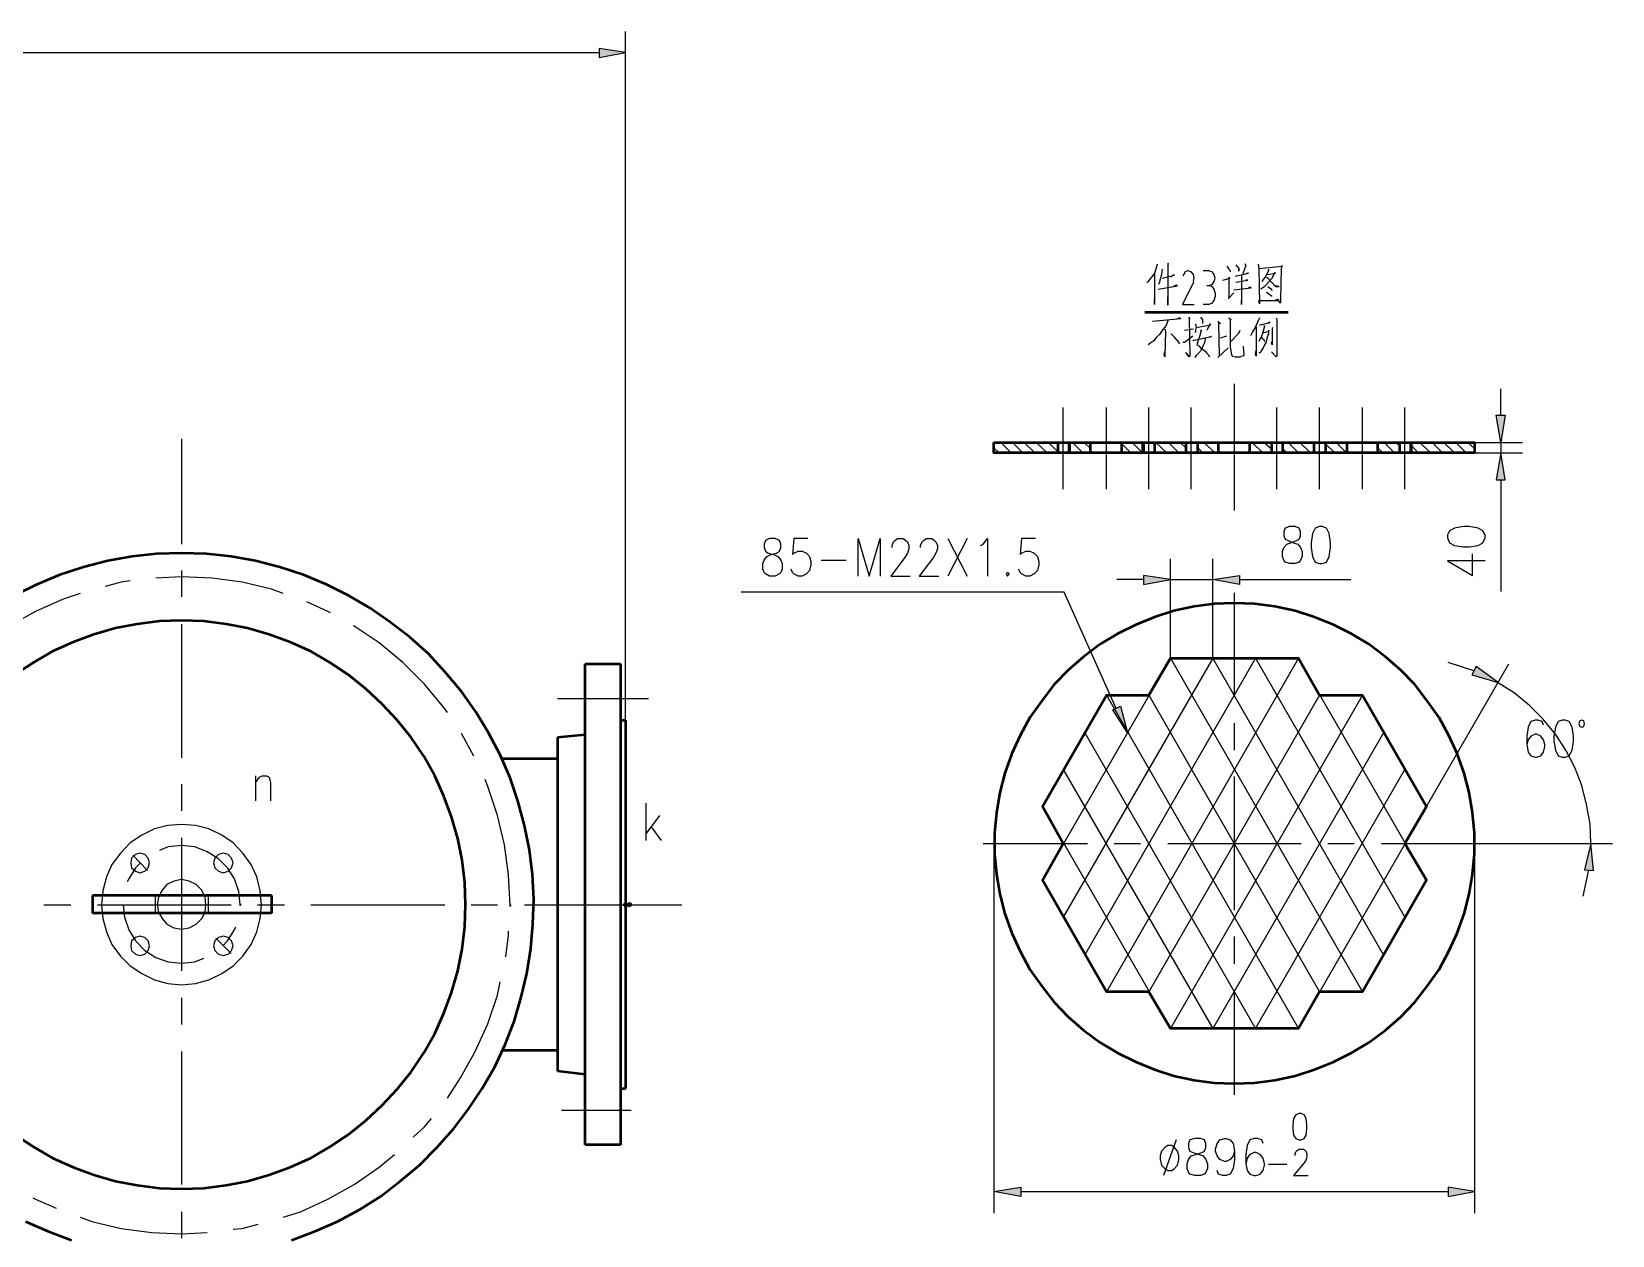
# Model space of a CAD drawing. Header units: millimetres. Extents: x -892 to 4698, y -3687 to 4524.
# Drawn here: x 1353 to 2834, y -3104 to -1978 of the extents above; entities that cross this region are included whole.
import ezdxf

# ---------------------------------------------------------------- set-up
doc = ezdxf.new("R2010")
doc.units = ezdxf.units.MM
doc.layers.add('1', color=7, linetype='Continuous')

msp = doc.modelspace()

# ---------------------------------------------------------------- hatches: boundary and pattern name
h = msp.add_hatch(color=0)
h.dxf.hatch_style = 2
h.paths.add_polyline_path([(1884.6, -1993.3), (1884.6, -2001.7), (1909.4, -1997.2)])
h = msp.add_hatch(color=0)
h.dxf.hatch_style = 2
h.paths.add_polyline_path([(2724.7, -2336.7), (2733.2, -2336.7), (2729.2, -2362.1)])
h = msp.add_hatch(color=0)
h.dxf.hatch_style = 2
h.paths.add_polyline_path([(2724.7, -2397.3), (2733.2, -2397.3), (2729.2, -2371.9)])
h = msp.add_hatch(color=0)
h.dxf.hatch_style = 2
h.paths.add_polyline_path([(2394.3, -2486.6), (2394.3, -2495.1), (2419.7, -2490.5)])
h = msp.add_hatch(color=0)
h.dxf.hatch_style = 2
h.paths.add_polyline_path([(2484.2, -2486.6), (2484.2, -2495.1), (2459.4, -2490.5)])
h = msp.add_hatch(color=0)
h.dxf.hatch_style = 2
h.paths.add_polyline_path([(2705.8, -2572), (2701.9, -2579.8), (2726.6, -2587)])
h = msp.add_hatch(color=0)
h.dxf.hatch_style = 2
h.paths.add_polyline_path([(2372.8, -2609.1), (2379.3, -2633.9), (2365.6, -2612.4)])
h = msp.add_hatch(color=0)
h.dxf.hatch_style = 2
h.paths.add_polyline_path([(2807.4, -2762.3), (2815.9, -2762.9), (2813.3, -2737.5)])
h = msp.add_hatch(color=0)
h.dxf.hatch_style = 2
h.paths.add_polyline_path([(1548.4, -2796.2), (1547.7, -2795.5), (1547.7, -2794.2), (1548.4, -2793.6), (1549.7, -2794.2), (1549.7, -2795.5)])
h = msp.add_hatch(color=0)
h.dxf.hatch_style = 2
h.paths.add_polyline_path([(1801.2, -2796.8), (1800.6, -2796.2), (1800.6, -2794.9), (1801.2, -2794.2), (1802.5, -2794.9), (1802.5, -2796.2)])
h = msp.add_hatch(color=0)
h.dxf.hatch_style = 2
h.paths.add_polyline_path([(1909.4, -2797.5), (1907.4, -2796.2), (1907.4, -2793.6), (1909.4, -2792.3), (1912, -2793.6), (1912, -2796.2)])
h = msp.add_hatch(color=0)
h.dxf.hatch_style = 2
h.paths.add_polyline_path([(1912.7, -2797.5), (1910.7, -2796.2), (1910.7, -2793.6), (1912.7, -2792.3), (1915.3, -2793.6), (1915.3, -2796.2)])
h = msp.add_hatch(color=0)
h.dxf.hatch_style = 2
h.paths.add_polyline_path([(2279.6, -3059.4), (2279.6, -3067.9), (2254.2, -3063.4)])
h = msp.add_hatch(color=0)
h.dxf.hatch_style = 2
h.paths.add_polyline_path([(2679.7, -3059.4), (2679.7, -3067.9), (2704.5, -3063.4)])

# ---------------------------------------------------------------- linework, layer by layer
at = {"layer": '1', "color": 0, "lineweight": 25}
for points in [[(1909.4, -2671), (1909.4, -1977.6)], [(-120, -1997.2), (1884.6, -1997.2)], [(1884.6, -1993.3), (1884.6, -2001.7), (1909.4, -1997.2), (1884.6, -1993.3)], [(2407.3, -2195.3), (2406, -2199.9), (2404.7, -2203.8), (2402.1, -2207), (2400.1, -2209.6), (2398.8, -2211.6), (2397.5, -2212.9)], [(2404.7, -2204.4), (2404.7, -2224), (2404.7, -2229.2), (2404.7, -2233.1), (2404.7, -2231.1), (2404.7, -2227.9)], [(2411.9, -2199.9), (2411.2, -2205.1), (2409.9, -2209), (2409.3, -2212.2), (2408.6, -2214.2)], [(2417.1, -2194), (2417.7, -2195.3), (2417.1, -2194.6), (2417.1, -2233.7), (2417.1, -2230.5), (2417.1, -2225.9)], [(2436.6, -2201.2), (2433.4, -2202.5), (2431.4, -2206.4)], [(2441.2, -2211.6), (2441.8, -2208.3), (2441.2, -2205.1), (2439.2, -2202.5), (2436.6, -2201.8)], [(2450.3, -2201.2), (2456.2, -2201.2)], [(2456.2, -2214.8), (2458.8, -2214.2), (2460.7, -2211.6), (2461.4, -2208.3), (2460.7, -2205.1), (2458.8, -2202.5), (2456.2, -2201.8)], [(2472.5, -2197.2), (2474.4, -2199.9), (2475.7, -2201.2), (2475.7, -2202.5)], [(2480.3, -2206.4), (2492.7, -2203.8), (2492, -2203.8), (2490.1, -2204.4)], [(2480.9, -2195.9), (2483.6, -2199.2), (2483.6, -2200.5), (2483.6, -2201.8), (2483.6, -2199.9)], [(2489.4, -2194.6), (2490.1, -2196.6), (2487.5, -2204.4)], [(2501.8, -2195.3), (2502.5, -2199.2), (2503.1, -2232.4), (2502.5, -2229.2), (2521.4, -2229.2), (2520, -2228.5), (2517.4, -2229.2)], [(2502.5, -2199.2), (2524.6, -2197.2), (2524, -2196.6), (2523.3, -2199.2), (2522.7, -2228.5), (2522.7, -2231.8), (2520.7, -2229.2)], [(2510.3, -2204.4), (2510.9, -2205.1), (2518.1, -2203.8), (2517.4, -2203.1), (2514.2, -2209), (2511.6, -2212.2), (2509, -2214.8), (2507, -2216.8), (2504.4, -2218.8)], [(2511.6, -2199.9), (2511.6, -2201.2), (2509, -2206.4), (2506.4, -2209.6), (2505.1, -2211.6)], [(2408, -2218.8), (2426.2, -2215.5), (2424.9, -2214.8), (2422.3, -2216.1)], [(2411.9, -2208.3), (2423.6, -2205.7), (2422.3, -2205.7), (2420.3, -2207)], [(2441.2, -2212.2), (2430.8, -2233.1), (2441.8, -2233.1)], [(2456.2, -2215.5), (2453.6, -2215.5)], [(2461.4, -2222), (2460.7, -2218.8), (2458.8, -2216.1), (2456.2, -2215.5)], [(2468.6, -2210.3), (2475.7, -2208.3), (2474.4, -2207.7), (2474.4, -2226.6), (2473.8, -2227.9), (2479, -2222)], [(2479, -2219.4), (2495.3, -2217.4), (2494.6, -2216.8), (2492.7, -2217.4)], [(2480.9, -2212.2), (2492, -2210.3), (2491.4, -2210.3), (2490.1, -2210.3)], [(2486.2, -2205.7), (2486.2, -2233.1), (2486.2, -2231.1), (2486.2, -2229.2)], [(2509.6, -2207.7), (2510.3, -2207.7), (2518.1, -2216.1), (2521.4, -2216.1), (2518.1, -2215.5), (2516.8, -2214.8)], [(2510.9, -2216.1), (2513.5, -2218.1), (2514.8, -2220.1)], [(2456.2, -2233.1), (2450.3, -2233.1)], [(2456.2, -2232.4), (2458.8, -2231.8), (2460.7, -2229.2), (2461.4, -2225.9)], [(2461.4, -2222), (2461.4, -2225.9)], [(2509.6, -2221.4), (2512.9, -2224), (2514.8, -2225.3)], [(2417.1, -2248.1), (2415.8, -2252.6), (2412.5, -2256.6), (2409.3, -2261.1), (2406.7, -2263.7), (2404, -2267), (2401.4, -2268.9), (2398.8, -2270.9)], [(2402.7, -2248.7), (2429.5, -2246.1), (2428.2, -2245.5), (2425.6, -2246.8)], [(2436.6, -2244.8), (2437.9, -2246.8), (2437.3, -2246.1), (2437.9, -2280), (2437.9, -2281.3), (2437.3, -2282), (2434, -2278.1), (2437.3, -2281.3)], [(2447.7, -2244.8), (2449.7, -2247.4), (2449.7, -2248.7), (2449.7, -2250.7)], [(2464, -2248.7), (2466.6, -2250.7), (2464.7, -2250), (2465.3, -2281.3), (2464, -2282.6), (2473.8, -2273.5)], [(2474.4, -2245.5), (2476.4, -2247.4), (2475.7, -2246.8), (2475.7, -2253.9), (2475.7, -2260.5), (2475.7, -2267), (2475.7, -2270.9), (2475.7, -2271.5), (2475.7, -2272.8), (2476.4, -2278.7), (2477, -2280.7), (2477.7, -2281.3), (2480.3, -2282), (2484.9, -2282), (2488.1, -2280.7), (2488.8, -2280.7), (2488.1, -2272.2)], [(2503.1, -2245.5), (2502.5, -2246.8), (2499.2, -2253.9), (2496.6, -2258.5), (2494.6, -2262.4)], [(2503.1, -2252), (2503.8, -2252), (2512.9, -2250), (2512.2, -2250), (2510.9, -2250.7)], [(2518.7, -2245.5), (2519.4, -2246.8), (2519.4, -2247.4), (2519.4, -2279.4), (2519.4, -2281.3), (2518.7, -2282), (2514.2, -2277.4), (2518.7, -2282), (2519.4, -2280.7)], [(2414.5, -2255.9), (2415.1, -2257.9), (2414.5, -2280.7), (2414.5, -2282), (2413.8, -2280), (2414.5, -2277.4)], [(2428.2, -2270.2), (2427.5, -2268.3), (2423.6, -2263.7), (2420.3, -2260.5)], [(2431.4, -2268.3), (2432.7, -2268.3), (2440.5, -2262.4)], [(2432.7, -2257.2), (2441.2, -2255.9)], [(2440.5, -2266.3), (2441.2, -2267), (2441.8, -2266.3), (2458.1, -2263.1), (2456.8, -2263.7), (2455.5, -2263.7)], [(2443.1, -2251.3), (2443.8, -2254.6), (2443.1, -2257.2), (2443.1, -2258.5), (2442.5, -2259.2)], [(2443.8, -2254.6), (2457.5, -2252), (2456.8, -2251.3), (2453.6, -2257.2)], [(2447.7, -2256.6), (2448.4, -2257.9), (2444.4, -2270.9), (2446.4, -2272.2), (2447.7, -2273.5), (2449.7, -2274.8), (2452.3, -2276.8), (2453.6, -2278.7), (2454.9, -2280), (2456.2, -2282)], [(2466.6, -2264.4), (2472.5, -2262.4)], [(2475.7, -2268.3), (2483.6, -2259.8), (2484.9, -2257.2)], [(2499.8, -2253.9), (2499.8, -2281.3), (2499.2, -2279.4), (2499.8, -2276.1)], [(2507, -2252.6), (2507.7, -2253.3), (2506.4, -2257.9), (2505.1, -2262.4), (2503.8, -2265), (2502.5, -2267.6)], [(2507, -2259.2), (2512.2, -2257.9), (2511.6, -2257.2), (2511.6, -2260.5), (2510.3, -2263.7), (2509.6, -2266.3), (2509, -2268.9), (2507.7, -2270.9), (2506.4, -2273.5), (2505.1, -2275.5), (2503.8, -2278.1), (2502.5, -2278.7)], [(2504.4, -2263.7), (2507, -2265.7), (2507.7, -2267.6)], [(2514.8, -2254.6), (2515.5, -2255.2), (2514.8, -2255.2), (2514.8, -2270.9), (2514.2, -2269.6), (2514.8, -2267.6)], [(2452.3, -2265), (2451.6, -2268.9), (2450.3, -2271.5), (2449, -2274.1), (2447.7, -2276.8), (2445.8, -2278.7), (2443.8, -2280.7), (2442.5, -2282.6)], [(2479.6, -2426), (2479.6, -2307.4)], [(2729.2, -2336.7), (2729.2, -2311.9)], [(2319.3, -2405.8), (2319.3, -2329.5)], [(2359.7, -2405.8), (2359.7, -2329.5)], [(2399.5, -2405.8), (2399.5, -2329.5)], [(2439.2, -2405.8), (2439.2, -2329.5)], [(2519.4, -2405.8), (2519.4, -2329.5)], [(2559.1, -2405.8), (2559.1, -2329.5)], [(2599.6, -2405.8), (2599.6, -2329.5)], [(2639.3, -2405.8), (2639.3, -2329.5)], [(2724.7, -2336.7), (2733.2, -2336.7), (2729.2, -2362.1), (2724.7, -2336.7)], [(1493.6, -2358.9), (1493.6, -2457.3)], [(2259.4, -2371.9), (2254.2, -2367.3)], [(2270.4, -2371.9), (2260.7, -2362.1)], [(2281.5, -2371.9), (2271.7, -2362.1)], [(2292.6, -2371.9), (2282.8, -2362.1)], [(2304.3, -2371.9), (2293.9, -2362.1)], [(2314.1, -2370.6), (2305, -2362.1)], [(2314.8, -2362.1), (2314.8, -2371.9)], [(2323.9, -2362.1), (2323.9, -2371.9)], [(2337.6, -2371.9), (2327.8, -2362.1)], [(2344.7, -2368), (2338.9, -2362.1)], [(2382.5, -2371.9), (2374.1, -2363.4)], [(2393.6, -2371.9), (2383.8, -2362.1)], [(2394.9, -2362.1), (2394.9, -2371.9)], [(2404, -2362.1), (2404, -2371.9)], [(2416.4, -2371.9), (2406, -2362.1)], [(2427.5, -2371.9), (2417.7, -2362.1)], [(2434, -2367.3), (2428.8, -2362.1)], [(2434.7, -2362.1), (2434.7, -2371.9)], [(2444.4, -2362.1), (2444.4, -2371.9)], [(2449.7, -2371.9), (2445.1, -2366.7)], [(2461.4, -2371.9), (2451, -2362.1)], [(2464.7, -2364.7), (2462.7, -2362.1)], [(2506.4, -2371.9), (2495.9, -2362.1)], [(2514.2, -2368.6), (2507, -2362.1)], [(2514.8, -2362.1), (2514.8, -2371.9)], [(2524, -2362.1), (2524, -2371.9)], [(2539.6, -2371.9), (2529.8, -2362.1)], [(2550.7, -2371.9), (2540.9, -2362.1)], [(2553.9, -2363.4), (2552, -2362.1)], [(2554.6, -2362.1), (2554.6, -2371.9)], [(2564.4, -2362.1), (2564.4, -2371.9)], [(2573.5, -2371.9), (2565, -2363.4)], [(2584.6, -2371.9), (2574.8, -2362.1)], [(2618.5, -2371.9), (2613.9, -2367.3)], [(2629.5, -2371.9), (2619.8, -2362.1)], [(2634.1, -2365.4), (2630.8, -2362.1)], [(2634.7, -2362.1), (2634.7, -2371.9)], [(2643.9, -2362.1), (2643.9, -2371.9)], [(2651.7, -2371.9), (2645.2, -2364.7)], [(2663.4, -2371.9), (2653, -2362.1)], [(2674.5, -2371.9), (2664.7, -2362.1)], [(2685.6, -2371.9), (2675.8, -2362.1)], [(2696.7, -2371.9), (2686.9, -2362.1)], [(2704.5, -2368), (2698, -2362.1)], [(2704.5, -2362.1), (2749.4, -2362.1)], [(2729.2, -2362.1), (2729.2, -2371.9)], [(2326.5, -2371.9), (2325.2, -2370.6)], [(2405.3, -2371.9), (2404.7, -2371.9)], [(2494.6, -2371.9), (2494, -2371.3)], [(2528.5, -2371.9), (2524.6, -2368.6)], [(2704.5, -2371.9), (2749.4, -2371.9)], [(2724.7, -2397.3), (2733.2, -2397.3), (2729.2, -2371.9), (2724.7, -2397.3)], [(2729.2, -2397.3), (2729.2, -2501.6)], [(2531.1, -2441), (2527.2, -2442.3), (2525.9, -2445.5), (2525.9, -2449.5), (2527.2, -2452.7), (2529.8, -2454), (2535, -2456), (2538.9, -2457.3), (2541.6, -2460.5), (2542.9, -2464.4), (2542.9, -2469), (2541.6, -2472.3), (2540.2, -2474.2), (2536.3, -2475.5), (2531.1, -2475.5), (2527.2, -2474.2), (2525.9, -2472.3), (2524.6, -2469), (2524.6, -2464.4), (2525.9, -2460.5), (2528.5, -2457.3), (2532.4, -2456), (2537.6, -2454), (2540.2, -2452.7), (2541.6, -2449.5), (2541.6, -2445.5), (2540.2, -2442.3), (2536.3, -2441), (2531.1, -2441)], [(2559.1, -2441), (2555.2, -2442.3), (2552.6, -2447.5), (2551.3, -2456), (2551.3, -2460.5), (2552.6, -2469), (2555.2, -2474.2), (2559.1, -2475.5), (2561.8, -2475.5), (2565.7, -2474.2), (2568.3, -2469), (2569.6, -2460.5), (2569.6, -2456), (2568.3, -2447.5), (2565.7, -2442.3), (2561.8, -2441), (2559.1, -2441)], [(2679.1, -2451.4), (2681, -2456), (2685.6, -2458.6), (2694.1, -2459.9), (2699.3, -2459.9), (2707.7, -2458.6), (2712.3, -2456), (2714.3, -2451.4), (2714.3, -2448.8), (2712.3, -2444.9), (2707.7, -2442.3), (2699.3, -2441), (2694.1, -2441), (2685.6, -2442.3), (2681, -2444.9), (2679.1, -2448.8), (2679.1, -2451.4)], [(2044.3, -2452.1), (2040.4, -2454), (2039.1, -2457.3), (2039.1, -2460.5), (2040.4, -2463.8), (2043, -2465.7), (2048.2, -2467.1), (2052.1, -2469), (2054.7, -2472.3), (2056, -2475.5), (2056, -2480.7), (2054.7, -2484), (2053.4, -2485.3), (2049.5, -2487.3), (2044.3, -2487.3), (2040.4, -2485.3), (2039.1, -2484), (2037.8, -2480.7), (2037.8, -2475.5), (2039.1, -2472.3), (2041.7, -2469), (2045.6, -2467.1), (2050.8, -2465.7), (2053.4, -2463.8), (2054.7, -2460.5), (2054.7, -2457.3), (2053.4, -2454), (2049.5, -2452.1), (2044.3, -2452.1)], [(2080.1, -2452.1), (2067.1, -2452.1), (2065.8, -2467.1), (2067.1, -2465.7), (2071, -2463.8), (2074.9, -2463.8), (2078.8, -2465.7), (2081.5, -2469), (2082.8, -2473.6), (2082.8, -2476.8), (2081.5, -2482), (2078.8, -2485.3), (2074.9, -2487.3), (2071, -2487.3), (2067.1, -2485.3), (2065.8, -2484), (2064.5, -2480.7)], [(2127.1, -2487.3), (2127.1, -2452.1), (2137.5, -2487.3), (2147.9, -2452.1), (2147.9, -2487.3)], [(2159, -2460.5), (2159, -2458.6), (2160.3, -2455.3), (2161.6, -2454), (2164.2, -2452.1), (2169.4, -2452.1), (2172, -2454), (2173.3, -2455.3), (2174.6, -2458.6), (2174.6, -2461.8), (2173.3, -2465.7), (2170.7, -2470.3), (2157.7, -2487.3), (2175.9, -2487.3)], [(2185.7, -2460.5), (2185.7, -2458.6), (2187, -2455.3), (2188.3, -2454), (2190.9, -2452.1), (2196.2, -2452.1), (2198.8, -2454), (2200.1, -2455.3), (2201.4, -2458.6), (2201.4, -2461.8), (2200.1, -2465.7), (2197.5, -2470.3), (2184.4, -2487.3), (2202.7, -2487.3)], [(2211.1, -2452.1), (2229.4, -2487.3)], [(2229.4, -2452.1), (2211.1, -2487.3)], [(2241.8, -2458.6), (2244.4, -2457.3), (2248.3, -2452.1), (2248.3, -2487.3)], [(2293.3, -2452.1), (2280.2, -2452.1), (2278.9, -2467.1), (2280.2, -2465.7), (2284.1, -2463.8), (2288, -2463.8), (2292, -2465.7), (2295.2, -2469), (2296.5, -2473.6), (2296.5, -2476.8), (2295.2, -2482), (2292, -2485.3), (2288, -2487.3), (2284.1, -2487.3), (2280.2, -2485.3), (2278.9, -2484), (2277.6, -2480.7)], [(2419.7, -2564.2), (2419.7, -2471)], [(2459.4, -2564.2), (2459.4, -2471)], [(2714.3, -2472.9), (2679.1, -2472.9), (2702.5, -2486.6), (2702.5, -2466.4)], [(1493.6, -2482), (1493.6, -2506.8)], [(2092.5, -2472.3), (2116, -2472.3)], [(2267.2, -2484), (2265.9, -2485.3), (2267.2, -2487.3), (2268.5, -2485.3), (2267.2, -2484)], [(2394.3, -2486.6), (2394.3, -2495.1), (2419.7, -2490.5), (2394.3, -2486.6)], [(2484.2, -2486.6), (2484.2, -2495.1), (2459.4, -2490.5), (2484.2, -2486.6)], [(1445.4, -2491.8), (1436.9, -2493.1), (1421.9, -2497)], [(1588.8, -2503.5), (1577.7, -2499.6), (1550.3, -2493.1), (1522.3, -2489.2), (1493.6, -2487.9), (1469.5, -2489.2)], [(2394.3, -2490.5), (2369.5, -2490.5)], [(2419.7, -2490.5), (2459.4, -2490.5)], [(2484.2, -2490.5), (2588.5, -2490.5)], [(1398.5, -2503.5), (1382.8, -2508.8), (1356.8, -2520.5), (1332, -2534.2), (1308.5, -2549.8), (1294.2, -2561.5)], [(1633.1, -2521.8), (1630.5, -2520.5), (1610.9, -2511.4)], [(2320, -2502.2), (2017.6, -2502.2)], [(2368.9, -2611.1), (2320, -2502.2)], [(2479.6, -2600), (2479.6, -2502.9)], [(1493.6, -2532.2), (1493.6, -2657.3)], [(1742.6, -2615), (1739.3, -2610.4), (1721.1, -2588.3), (1700.9, -2568.1), (1678.7, -2549.8), (1655.2, -2534.2), (1654.6, -2533.5)], [(2419.7, -2564.2), (2299.8, -2772)], [(2619.1, -2841.8), (2459.4, -2564.2), (2319.3, -2806.6)], [(2499.2, -2564.2), (2339.5, -2841.8)], [(2539.6, -2564.2), (2359.7, -2876.3)], [(2419.7, -2564.2), (2599.6, -2876.3)], [(2499.2, -2564.2), (2639.3, -2806.6)], [(2539.6, -2564.2), (2659.5, -2772)], [(2659.5, -2703), (2736.4, -2569.4)], [(2703.8, -2575.9), (2679.7, -2568.1)], [(2705.8, -2572), (2701.9, -2579.8), (2726.6, -2587), (2705.8, -2572)], [(2813.3, -2737.5), (2812.7, -2719.3), (2809.4, -2701), (2804.8, -2683.4), (2798.3, -2666.5), (2789.9, -2650.2), (2780.1, -2635.2), (2768.3, -2620.9), (2756, -2608.5), (2741.6, -2596.7), (2726, -2587)], [(1845.5, -2602), (1930.9, -2602)], [(2359.7, -2598.7), (2299.8, -2703)], [(2359.7, -2598.7), (2539.6, -2910.9)], [(2559.1, -2598.7), (2399.5, -2876.3)], [(2399.5, -2598.7), (2559.1, -2876.3)], [(2599.6, -2598.7), (2419.7, -2910.9)], [(2599.6, -2598.7), (2659.5, -2703)], [(2372.8, -2609.1), (2379.3, -2633.9), (2365.6, -2612.4), (2372.8, -2609.1)], [(1767.3, -2656), (1755.6, -2634.5)], [(2339.5, -2633.9), (2499.2, -2910.9), (2639.3, -2668.4)], [(2619.1, -2633.9), (2459.4, -2910.9)], [(2479.6, -2650.2), (2479.6, -2624.8)], [(2769, -2626.7), (2767.7, -2623.5), (2763.8, -2622.2), (2761.2, -2622.2), (2757.3, -2623.5), (2754.7, -2628.7), (2753.4, -2637.1), (2753.4, -2645), (2754.7, -2652.1), (2757.3, -2655.4), (2761.2, -2656.7), (2762.5, -2656.7), (2766.4, -2655.4), (2769, -2652.1), (2770.3, -2646.9), (2770.3, -2645), (2769, -2640.4), (2766.4, -2637.1), (2762.5, -2635.2), (2761.2, -2635.2), (2757.3, -2637.1), (2754.7, -2640.4), (2753.4, -2645)], [(2786.6, -2622.2), (2782.7, -2623.5), (2780.1, -2628.7), (2778.8, -2637.1), (2778.8, -2641.7), (2780.1, -2650.2), (2782.7, -2655.4), (2786.6, -2656.7), (2789.2, -2656.7), (2793.1, -2655.4), (2795.7, -2650.2), (2797, -2641.7), (2797, -2637.1), (2795.7, -2628.7), (2793.1, -2623.5), (2789.2, -2622.2), (2786.6, -2622.2)], [(2804.8, -2622.2), (2802.9, -2622.8), (2802.2, -2625.4), (2802.9, -2628), (2804.8, -2628.7), (2806.8, -2628), (2807.4, -2625.4), (2806.8, -2622.8), (2804.8, -2622.2)], [(1562.7, -2674.3), (1562.7, -2697.8)], [(1562.7, -2680.8), (1566.6, -2675.6), (1569.2, -2674.3), (1573.1, -2674.3), (1575.7, -2675.6), (1577, -2680.8), (1577, -2697.8)], [(1801.2, -2795.5), (1799.9, -2766.8), (1796, -2738.8), (1789.5, -2711.4), (1780.4, -2684.1), (1777.8, -2677.6)], [(2319.3, -2668.4), (2459.4, -2910.9)], [(2479.6, -2800.1), (2479.6, -2674.9)], [(1493.6, -2682.1), (1493.6, -2706.9)], [(1928.3, -2699.7), (1928.3, -2734.9)], [(2299.8, -2703), (2419.7, -2910.9)], [(2659.5, -2703), (2539.6, -2910.9)], [(1568.6, -2794.9), (1567.3, -2781.8), (1564, -2768.8), (1558.8, -2757.1), (1551, -2746.6), (1541.8, -2736.9), (1531.4, -2729.7), (1519, -2723.8), (1506.7, -2720.6), (1493.6, -2719.9), (1480.6, -2720.6), (1468.2, -2723.8), (1456.5, -2729.7), (1445.4, -2736.9), (1436.3, -2746.6), (1428.4, -2757.1), (1423.2, -2768.8), (1420, -2781.8), (1418.7, -2794.9), (1420, -2807.9), (1423.2, -2820.3), (1428.4, -2832), (1436.3, -2843.1), (1445.4, -2852.2), (1456.5, -2859.4), (1468.2, -2865.2), (1480.6, -2868.5), (1493.6, -2869.8), (1506.7, -2868.5), (1519, -2865.2), (1531.4, -2859.4), (1541.8, -2852.2), (1551, -2843.1), (1558.8, -2832), (1564, -2820.3), (1567.3, -2807.9), (1568.6, -2794.9)], [(1941.3, -2711.4), (1928.3, -2728.4)], [(1933.5, -2721.9), (1942.6, -2734.9)], [(1493.6, -2732.3), (1493.6, -2856.8)], [(2244.4, -2737.5), (2342.1, -2737.5)], [(2254.2, -2737.5), (2254.2, -3083.6)], [(2366.9, -2737.5), (2391.7, -2737.5)], [(2417.1, -2737.5), (2542.2, -2737.5)], [(2567, -2737.5), (2591.7, -2737.5)], [(2617.2, -2737.5), (2714.3, -2737.5)], [(2704.5, -2737.5), (2704.5, -3083.6)], [(2714.3, -2737.5), (2833.5, -2737.5)], [(2807.4, -2762.3), (2815.9, -2762.9), (2813.3, -2737.5), (2807.4, -2762.3)], [(1463.6, -2755.8), (1462.3, -2751.2), (1459.1, -2747.9), (1454.5, -2746.6), (1450.6, -2747.9), (1446.7, -2751.2), (1446, -2755.8), (1446.7, -2760.3), (1450.6, -2763.6), (1454.5, -2764.9), (1459.1, -2763.6), (1462.3, -2760.3), (1463.6, -2755.8)], [(1461.7, -2762.9), (1448, -2748.6)], [(1548.4, -2794.9), (1547.1, -2782.5), (1543.1, -2770.7), (1536.6, -2760.3), (1528.2, -2751.8), (1517.7, -2745.3), (1506, -2740.8), (1493.6, -2739.5), (1481.2, -2740.8), (1472.8, -2744)], [(1541.8, -2755.8), (1540.5, -2751.2), (1537.3, -2747.9), (1532.7, -2746.6), (1528.2, -2747.9), (1524.9, -2751.2), (1523.6, -2755.8), (1524.9, -2760.3), (1528.2, -2763.6), (1532.7, -2764.9), (1537.3, -2763.6), (1540.5, -2760.3), (1541.8, -2755.8)], [(1455.2, -2755.8), (1450.6, -2760.3), (1444.1, -2770.7), (1442.8, -2773.4)], [(2806.1, -2787), (2811.4, -2762.3)], [(1516.4, -2794.9), (1515.8, -2787.7), (1512.5, -2781.2), (1507.3, -2776), (1500.8, -2772.7), (1493.6, -2771.4), (1486.4, -2772.7), (1479.9, -2776), (1475.4, -2781.2), (1472.1, -2787.7), (1470.8, -2794.9), (1472.1, -2802), (1475.4, -2807.9), (1479.9, -2813.1), (1486.4, -2816.4), (1493.6, -2817.7), (1500.8, -2816.4), (1507.3, -2813.1), (1512.5, -2807.9), (1515.8, -2802), (1516.4, -2794.9)], [(2299.8, -2772), (2359.7, -2876.3)], [(2659.5, -2772), (2599.6, -2876.3)], [(1364.6, -2794.9), (1390, -2794.9)], [(1414.8, -2794.9), (1539.9, -2794.9)], [(1438.9, -2794.9), (1440.2, -2806.6), (1444.1, -2818.3), (1450.6, -2828.7), (1459.1, -2837.9), (1469.5, -2844.4), (1481.2, -2848.3), (1493.6, -2849.6), (1506, -2848.3), (1514.5, -2845)], [(1468.9, -2786.4), (1468.9, -2802.7)], [(1518.4, -2786.4), (1518.4, -2802.7)], [(1564.7, -2794.9), (1590.1, -2794.9)], [(1614.8, -2794.9), (1740, -2794.9)], [(1764.7, -2794.9), (1789.5, -2794.9)], [(1814.9, -2794.9), (1962.2, -2794.9)], [(1463.6, -2833.3), (1462.3, -2828.7), (1459.1, -2825.5), (1454.5, -2824.2), (1450.6, -2825.5), (1446.7, -2828.7), (1446, -2833.3), (1446.7, -2837.9), (1450.6, -2841.1), (1454.5, -2842.4), (1459.1, -2841.1), (1462.3, -2837.9), (1463.6, -2833.3)], [(1541.8, -2833.3), (1540.5, -2828.7), (1537.3, -2825.5), (1532.7, -2824.2), (1528.2, -2825.5), (1524.9, -2828.7), (1523.6, -2833.3), (1524.9, -2837.9), (1528.2, -2841.1), (1532.7, -2842.4), (1537.3, -2841.1), (1540.5, -2837.9), (1541.8, -2833.3)], [(1525.6, -2826.1), (1539.9, -2840.5)], [(1532.1, -2833.3), (1536.6, -2828.7), (1543.1, -2818.3), (1544.4, -2815.7)], [(1797.3, -2843.7), (1799.9, -2823.5), (1799.9, -2819.6)], [(2479.6, -2850.3), (2479.6, -2824.8)], [(1742.6, -2976), (1754.9, -2957.1), (1768.6, -2932.4), (1780.4, -2906.3), (1789.5, -2879.6), (1792.1, -2867.2)], [(1493.6, -2882.2), (1493.6, -2907)], [(2479.6, -2972.8), (2479.6, -2875)], [(1493.6, -2932.4), (1493.6, -3056.8)], [(1849.4, -2987.1), (1914.6, -2987.1)], [(1710.6, -3012.5), (1721.1, -3002.8), (1727.6, -2994.9)], [(2540.2, -2990.4), (2537, -2991.7), (2535, -2994.9), (2534.4, -3000.8), (2534.4, -3004.7), (2535, -3010.6), (2537, -3013.8), (2540.2, -3015.1), (2542.2, -3015.1), (2544.8, -3013.8), (2546.8, -3010.6), (2547.4, -3004.7), (2547.4, -3000.8), (2546.8, -2994.9), (2544.8, -2991.7), (2542.2, -2990.4), (2540.2, -2990.4)], [(2424.9, -3015.1), (2413.2, -3048.4)], [(2442.5, -3013.8), (2437.9, -3015.1), (2436.6, -3018.4), (2436.6, -3022.3), (2437.9, -3025.6), (2440.5, -3026.9), (2446.4, -3028.8), (2450.3, -3030.1), (2452.9, -3033.4), (2454.2, -3037.3), (2454.2, -3041.9), (2452.9, -3045.1), (2451.6, -3047.1), (2447.7, -3048.4), (2442.5, -3048.4), (2437.9, -3047.1), (2436.6, -3045.1), (2435.3, -3041.9), (2435.3, -3037.3), (2436.6, -3033.4), (2439.2, -3030.1), (2443.8, -3028.8), (2449, -3026.9), (2451.6, -3025.6), (2452.9, -3022.3), (2452.9, -3018.4), (2451.6, -3015.1), (2447.7, -3013.8), (2442.5, -3013.8)], [(2479.6, -3025.6), (2478.3, -3030.1), (2475.7, -3033.4), (2471.8, -3035.3), (2470.5, -3035.3), (2466, -3033.4), (2463.3, -3030.1), (2462, -3025.6), (2462, -3023.6), (2463.3, -3018.4), (2466, -3015.1), (2470.5, -3013.8), (2471.8, -3013.8), (2475.7, -3015.1), (2478.3, -3018.4), (2479.6, -3025.6), (2479.6, -3033.4), (2478.3, -3041.9), (2475.7, -3047.1), (2471.8, -3048.4), (2468.6, -3048.4), (2464.7, -3047.1), (2463.3, -3043.8)], [(2506.4, -3018.4), (2505.1, -3015.1), (2501.1, -3013.8), (2497.9, -3013.8), (2494, -3015.1), (2491.4, -3020.3), (2490.1, -3028.8), (2490.1, -3037.3), (2491.4, -3043.8), (2494, -3047.1), (2497.9, -3048.4), (2499.8, -3048.4), (2503.8, -3047.1), (2506.4, -3043.8), (2507.7, -3038.6), (2507.7, -3037.3), (2506.4, -3032.1), (2503.8, -3028.8), (2499.8, -3026.9), (2497.9, -3026.9), (2494, -3028.8), (2491.4, -3032.1), (2490.1, -3037.3)], [(1588.8, -3087.5), (1605.1, -3082.3), (1630.5, -3070.5), (1655.2, -3056.8), (1678.7, -3040.5), (1693, -3028.8)], [(2417.1, -3020.3), (2414.5, -3022.3), (2411.2, -3025.6), (2409.9, -3030.1), (2409.9, -3033.4), (2411.2, -3038.6), (2414.5, -3041.9), (2417.1, -3043.8), (2421, -3043.8), (2423.6, -3041.9), (2426.2, -3038.6), (2427.5, -3033.4), (2427.5, -3030.1), (2426.2, -3025.6), (2423.6, -3022.3), (2421, -3020.3), (2417.1, -3020.3)], [(2536.3, -3029.5), (2536.3, -3028.2), (2537, -3026.2), (2538.3, -3024.9), (2540.2, -3023.6), (2544.2, -3023.6), (2546.1, -3024.9), (2546.8, -3026.2), (2547.4, -3028.2), (2547.4, -3030.8), (2546.8, -3033.4), (2544.8, -3036.6), (2535, -3048.4), (2548.7, -3048.4)], [(2511.6, -3037.9), (2528.5, -3037.9)], [(2279.6, -3059.4), (2279.6, -3067.9), (2254.2, -3063.4), (2279.6, -3059.4)], [(2279.6, -3063.4), (2679.7, -3063.4)], [(2679.7, -3059.4), (2679.7, -3067.9), (2704.5, -3063.4), (2679.7, -3059.4)], [(1354.2, -3069.2), (1356.8, -3070.5), (1376.3, -3079)], [(1398.5, -3087.5), (1409.5, -3091.4), (1436.9, -3097.9), (1465.6, -3101.8), (1493.6, -3103.1), (1517.7, -3101.8)], [(1493.6, -3082.3), (1493.6, -3107)], [(1541.8, -3098.6), (1550.3, -3097.9), (1565.3, -3094)]]:
    msp.add_lwpolyline(points, dxfattribs=at)
at = {"layer": '1', "color": 0, "lineweight": 50}
for points in [[(2395.6, -2240.3), (2529.8, -2240.3)], [(2254.2, -2362.1), (2704.5, -2362.1), (2704.5, -2371.9), (2254.2, -2371.9), (2254.2, -2362.1)], [(2314.1, -2362.1), (2314.1, -2371.9)], [(2325.2, -2362.1), (2325.2, -2371.9)], [(2344.7, -2371.9), (2344.7, -2362.1)], [(2374.1, -2371.9), (2374.1, -2362.1)], [(2393.6, -2362.1), (2393.6, -2371.9)], [(2404.7, -2362.1), (2404.7, -2371.9)], [(2434, -2362.1), (2434, -2371.9)], [(2445.1, -2362.1), (2445.1, -2371.9)], [(2464.7, -2371.9), (2464.7, -2362.1)], [(2494, -2371.9), (2494, -2362.1)], [(2514.2, -2362.1), (2514.2, -2371.9)], [(2524.6, -2362.1), (2524.6, -2371.9)], [(2553.9, -2362.1), (2553.9, -2371.9)], [(2565, -2362.1), (2565, -2371.9)], [(2585.2, -2371.9), (2585.2, -2362.1)], [(2613.9, -2371.9), (2613.9, -2362.1)], [(2634.1, -2362.1), (2634.1, -2371.9)], [(2645.2, -2362.1), (2645.2, -2371.9)], [(1493.6, -2465.7), (1470.2, -2466.4), (1447.3, -2469), (1424.5, -2472.9), (1401.7, -2478.8), (1379.6, -2486), (1358.1, -2495.1), (1337.2, -2505.5)], [(1596.6, -3109), (1618.7, -3100.5), (1639.6, -3091.4), (1660.5, -3080.3), (1680, -3067.9), (1698.3, -3053.6), (1716.5, -3038.6), (1732.8, -3022.3), (1748.4, -3004.7), (1762.1, -2986.5), (1775.2, -2966.9), (1786.9, -2946.7), (1796.7, -2925.8), (1805.1, -2904.3), (1811.6, -2881.5), (1816.9, -2859.4), (1820.8, -2835.9), (1822.7, -2813.1), (1823.4, -2789.6), (1822.1, -2766.2), (1819.5, -2743.4), (1814.9, -2720.6), (1808.4, -2697.8), (1801.2, -2676.2), (1792.1, -2654.7), (1781, -2633.9), (1769.3, -2614.3), (1755.6, -2595.4), (1740.6, -2577.2), (1725, -2560.2), (1707.4, -2544.6), (1689.1, -2530.3), (1670.2, -2517.2), (1650, -2505.5), (1629.2, -2495.1), (1607.7, -2486), (1585.5, -2478.8), (1562.7, -2472.9), (1539.9, -2469), (1517.1, -2466.4), (1493.6, -2465.7)], [(2479.6, -2512.7), (2460.7, -2513.3), (2441.8, -2515.9), (2422.9, -2519.8), (2404.7, -2525.7), (2387.1, -2532.9), (2370.2, -2541.3), (2353.9, -2551.1), (2338.2, -2562.9), (2323.9, -2575.2), (2310.9, -2588.9), (2299.1, -2603.9), (2288, -2619.5), (2278.9, -2636.5), (2271.1, -2653.4), (2264.6, -2671.7), (2260, -2689.9), (2256.8, -2708.8), (2254.8, -2727.7), (2254.8, -2747.3), (2256.8, -2766.2), (2260, -2785.1), (2264.6, -2803.3), (2271.1, -2821.6), (2278.9, -2838.5), (2288, -2855.5), (2299.1, -2871.1), (2310.9, -2886.1), (2323.9, -2899.8), (2338.2, -2912.2), (2353.9, -2923.9), (2370.2, -2933.7), (2387.1, -2942.1), (2404.7, -2949.3), (2422.9, -2955.2), (2441.8, -2959.1), (2460.7, -2961.7), (2479.6, -2962.3), (2498.5, -2961.7), (2517.4, -2959.1), (2536.3, -2955.2), (2554.6, -2949.3), (2572.2, -2942.1), (2589.1, -2933.7), (2605.4, -2923.9), (2621.1, -2912.2), (2635.4, -2899.8), (2648.4, -2886.1), (2660.2, -2871.1), (2671.2, -2855.5), (2680.4, -2838.5), (2688.2, -2821.6), (2694.7, -2803.3), (2699.3, -2785.1), (2702.5, -2766.2), (2704.5, -2747.3), (2704.5, -2727.7), (2702.5, -2708.8), (2699.3, -2689.9), (2694.7, -2671.7), (2688.2, -2653.4), (2680.4, -2636.5), (2671.2, -2619.5), (2660.2, -2603.9), (2648.4, -2588.9), (2635.4, -2575.2), (2621.1, -2562.9), (2605.4, -2551.1), (2589.1, -2541.3), (2572.2, -2532.9), (2554.6, -2525.7), (2536.3, -2519.8), (2517.4, -2515.9), (2498.5, -2513.3), (2479.6, -2512.7)], [(1493.6, -2529), (1472.8, -2529.6), (1451.9, -2532.2), (1431.7, -2536.1), (1411.5, -2542), (1392, -2549.2), (1373.1, -2557.6), (1354.8, -2568.1), (1337.2, -2579.8)], [(1337.2, -3009.9), (1354.8, -3021.6), (1373.1, -3032.1), (1392, -3040.5), (1411.5, -3047.7), (1431.7, -3053.6), (1451.9, -3057.5), (1472.8, -3060.1), (1493.6, -3060.8), (1514.5, -3060.1), (1535.3, -3057.5), (1555.5, -3053.6), (1575.7, -3047.7), (1595.3, -3040.5), (1614.2, -3032.1), (1632.4, -3021.6), (1650, -3009.9), (1666.3, -2996.9), (1681.3, -2982.5), (1695.6, -2967.6), (1708.7, -2951.3), (1720.4, -2933.7), (1730.8, -2915.4), (1739.3, -2896.5), (1746.5, -2877), (1752.3, -2856.8), (1756.3, -2836.6), (1758.9, -2815.7), (1759.5, -2794.9), (1758.9, -2774), (1756.3, -2753.1), (1752.3, -2732.9), (1746.5, -2712.7), (1739.3, -2693.2), (1730.8, -2674.3), (1720.4, -2656), (1708.7, -2638.4), (1695.6, -2622.2), (1681.3, -2607.2), (1666.3, -2592.8), (1650, -2579.8), (1632.4, -2568.1), (1614.2, -2557.6), (1595.3, -2549.2), (1575.7, -2542), (1555.5, -2536.1), (1535.3, -2532.2), (1514.5, -2529.6), (1493.6, -2529)], [(1871.6, -3019.7), (1871.6, -2569.4)], [(1871.6, -2569.4), (1904.8, -2569.4)], [(1904.8, -2569.4), (1904.8, -3019.7)], [(2479.6, -2910.9), (2419.7, -2910.9), (2399.5, -2876.3), (2359.7, -2876.3), (2299.8, -2772), (2319.3, -2737.5), (2299.8, -2703), (2359.7, -2598.7), (2399.5, -2598.7), (2419.7, -2564.2), (2479.6, -2564.2), (2539.6, -2564.2), (2559.1, -2598.7), (2599.6, -2598.7), (2659.5, -2703), (2639.3, -2737.5), (2659.5, -2772), (2599.6, -2876.3), (2559.1, -2876.3), (2539.6, -2910.9), (2479.6, -2910.9)], [(1904.8, -2622.2), (1909.4, -2622.2)], [(1909.4, -2622.2), (1909.4, -2966.9)], [(1871.6, -2635.8), (1845.5, -2638.4)], [(1845.5, -2638.4), (1845.5, -2950.6)], [(1793.4, -2658), (1845.5, -2658)], [(1410.2, -2786.4), (1410.2, -2802.7)], [(1577.7, -2786.4), (1410.2, -2786.4)], [(1577.7, -2786.4), (1577.7, -2802.7)], [(1577.7, -2802.7), (1410.2, -2802.7)], [(1794.7, -2931.1), (1845.5, -2931.1)], [(1871.6, -2953.9), (1845.5, -2950.6)], [(1904.8, -2966.9), (1909.4, -2966.9)], [(1904.8, -3019.7), (1871.6, -3019.7)], [(1347.6, -3091.4), (1368.5, -3100.5), (1390.6, -3109)]]:
    msp.add_lwpolyline(points, dxfattribs=at)

doc.saveas('drawing.dxf')
